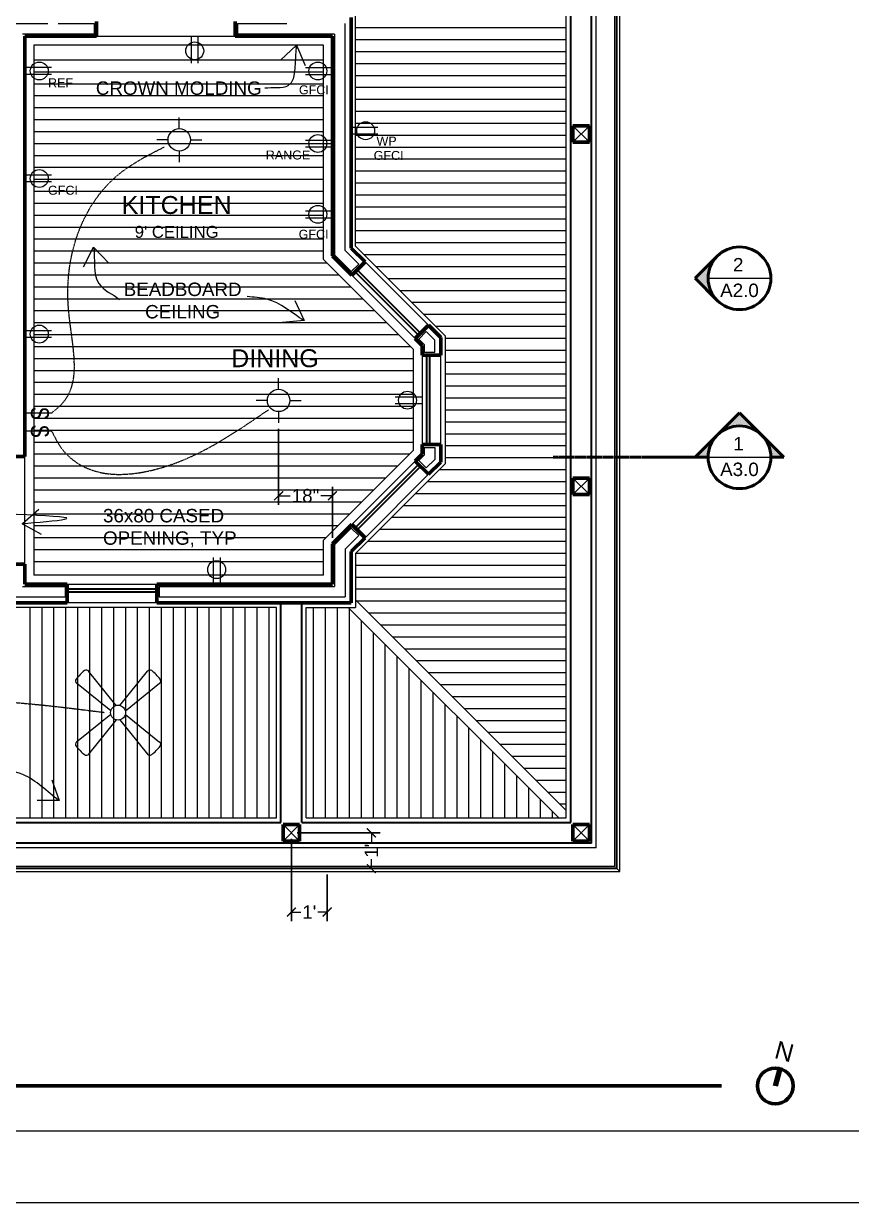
# Model space of a CAD drawing. Header units: inches. Extents: x -4969 to 16721, y 2489 to 24693.
# Drawn here: x 7104.4 to 7381.5, y 6902.5 to 7297.3 of the extents above; entities that cross this region are included whole.
import ezdxf

# ---------------------------------------------------------------- set-up
doc = ezdxf.new("R2010")
doc.units = ezdxf.units.IN
doc.header["$MEASUREMENT"] = 0
doc.linetypes.add('CENTER', pattern=[2, 1.25, -0.25, 0.25, -0.25])
doc.layers.get('0').update_dxf_attribs({"lineweight": 5})
doc.layers.add('0-NPLT', color=1, linetype='Continuous', plot=False)
for name, color, linetype, lineweight in [('1', 1, 'Continuous', 9), ('2', 6, 'Continuous', 20), ('3', 3, 'Continuous', 30), ('5', 4, 'Continuous', 50), ('A-DIMSx', 7, 'Continuous', 9), ('A-ELEC', 7, 'Continuous', 9), ('A-LINK', 7, 'Continuous', 40), ('A-TEXTx', 7, 'Continuous', 20)]:
    doc.layers.add(name, color=color, linetype=linetype, lineweight=lineweight)
doc.styles.get("Standard").update_dxf_attribs({"font": 'Arial.ttf'})
doc.dimstyles.get("Standard").update_dxf_attribs({"dimtxt": 3, "dimasz": 2, "dimexe": 0.03125, "dimexo": 0.0625, "dimgap": 0.03125, "dimtad": 0, "dimtoh": 1, "dimdec": 4, "dimlfac": 0.99985, "dimzin": 0, "dimdsep": 46, "dimlunit": 4, "dimtxsty": 'Standard', "dimblk": 'ARCHTICK', "dimblk1": 'ARCHTICK', "dimblk2": 'ARCHTICK', "dimcen": 0.09, "dimclrt": 256, "dimadec": 0, "dimazin": 0, "dimtfac": 1, "dimtdec": 4, "dimtofl": 0, "dimtmove": 0, "dimatfit": 3, "dimfxl": 1, "dimtolj": 1, "dimtzin": 0, "dimarcsym": 0})

# ---------------------------------------------------------------- blocks, each defined once
blk = doc.blocks.new('Elevation Callout - 1')
at = {"layer": 'A-LINK', "ltscale": 0.1}
blk.add_hatch(color=152, dxfattribs=at).paths.add_polyline_path([(2031.59, 7377.65), (2039.01, 7370.23), (2046.43, 7377.65, -0.198912), (2039.01, 7374.58, -0.198912)])
at = {"layer": 'A-LINK', "color": 152, "ltscale": 0.1}
for q in [(2031.59, 7377.65), (2046.43, 7377.65)]:
    blk.add_line((2039.01, 7370.23), q, dxfattribs=at)
blk.add_circle((2039.01, 7385.08), 10.5, dxfattribs=at)
blk = doc.blocks.new('Section Callout')
at = {"layer": 'A-LINK', "ltscale": 0.1}
h = blk.add_hatch(color=152, dxfattribs=at)
h.paths.add_polyline_path([(1891.06, 7392.5), (1883.64, 7385.08), (1891.06, 7377.65, -0.198912), (1887.98, 7385.08, -0.198912)])
h.paths.add_polyline_path([(1898.48, 7399.92), (1891.06, 7392.5, -0.198912), (1898.48, 7395.58)])
h.paths.add_polyline_path([(1891.06, 7377.65), (1898.48, 7370.23), (1898.48, 7374.58, -0.198912)])
at = {"layer": 'A-LINK', "color": 152, "ltscale": 0.1}
for p, q in [((1883.64, 7385.08), (1898.48, 7399.92)), ((1898.48, 7399.92), (1898.48, 7395.58)), ((1883.64, 7385.08), (1898.48, 7370.23)), ((1898.48, 7374.58), (1898.48, 7370.23)), ((1898.48, 7370.23), (1898.48, 7355.49))]:
    blk.add_line(p, q, dxfattribs=at)
blk.add_circle((1898.48, 7385.08), 10.5, dxfattribs=at)
blk = doc.blocks.new('_ArchTick')
at = {"color": 0, "linetype": 'ByBlock', "lineweight": 0, "const_width": 0.15}
blk.add_lwpolyline([(-0.5, -0.5), (0.5, 0.5)], dxfattribs=at)
blk = doc.blocks.new('*D197')
at = {"layer": 'A-DIMSx', "color": 0, "lineweight": -2, "ltscale": 0.1, "transparency": 16777216}
for p, q in [((7194, 7024.27), (7194, 6996.74)), ((7206, 7012.27), (7206, 6996.74))]:
    blk.add_line(p, q, dxfattribs=at)
at = {"layer": 'A-DIMSx', "color": 0, "lineweight": 5, "ltscale": 0.1, "transparency": 16777216}
for p, q in [((7194, 6999.74), (7197.14, 6999.74)), ((7206, 6999.74), (7202.86, 6999.74))]:
    blk.add_line(p, q, dxfattribs=at)
at = {"layer": 'Defpoints', "color": 0, "ltscale": 0.1, "transparency": 16777216}
for p in [(7194, 7026.27), (7206, 7014.27), (7206, 6999.74)]:
    blk.add_point(p, dxfattribs=at)
at = {"layer": 'A-DIMSx', "color": 0, "lineweight": 5, "ltscale": 0.1, "transparency": 16777216, "xscale": 3, "yscale": 3, "zscale": 3, "rotation": 180}
blk.add_blockref('_ArchTick', (7194, 6999.74), dxfattribs=at)
at = {"layer": 'A-DIMSx', "color": 0, "lineweight": 5, "ltscale": 0.1, "transparency": 16777216, "xscale": 3, "yscale": 3, "zscale": 3}
blk.add_blockref('_ArchTick', (7206, 6999.74), dxfattribs=at)
at = {"layer": 'A-DIMSx', "ltscale": 0.1, "transparency": 16777216, "insert": (7200, 6999.74), "char_height": 4.5, "attachment_point": 5}
blk.add_mtext("\\A1;1'", dxfattribs=at)
blk = doc.blocks.new('Ceiling Fan 1')
at = {"layer": 'A-ELEC', "ltscale": 0.25}
for p, q in [((7027.2, 6546.18), (7017.94, 6557.65)), ((7028.38, 6546.18), (7037.63, 6557.65)), ((7025.36, 6544.34), (7013.89, 6553.59)), ((7030.22, 6544.34), (7041.69, 6553.59)), ((7025.36, 6543.16), (7013.89, 6533.91)), ((7030.22, 6543.16), (7041.69, 6533.91)), ((7027.2, 6541.32), (7017.94, 6529.85)), ((7028.38, 6541.32), (7037.63, 6529.85))]:
    blk.add_line(p, q, dxfattribs=at)
at = {"layer": 'A-ELEC', "ltscale": 0.1}
blk.add_circle((7027.79, 6543.75), 2.5, dxfattribs=at)
at = {"layer": 'A-ELEC', "ltscale": 0.25}
for centre, radius, start, end in [((7027.79, 6543.75), 18, 128.6643, 141.3357), ((7017.17, 6557.03), 1, 38.8845, 128.6643), ((7038.41, 6557.03), 1, 51.3357, 141.1155), ((7027.79, 6543.75), 18, 38.6643, 51.3357), ((7014.51, 6554.37), 1, 141.3357, 231.1155), ((7041.06, 6554.37), 1, 308.8845, 38.6643), ((7014.51, 6533.13), 1, 128.8845, 218.6643), ((7041.06, 6533.13), 1, 321.3357, 51.1155), ((7027.79, 6543.75), 18, 218.6643, 231.3357), ((7017.17, 6530.48), 1, 231.3357, 321.1155), ((7038.41, 6530.48), 1, 218.8845, 308.6643), ((7027.79, 6543.75), 18, 308.6643, 321.3357)]:
    blk.add_arc(centre, radius, start, end, dxfattribs=at)
blk = doc.blocks.new('*D244')
at = {"layer": 'A-DIMSx', "color": 0, "lineweight": -2, "ltscale": 0.1, "transparency": 16777216}
for p, q in [((7196, 7026.27), (7223.78, 7026.27)), ((7208, 7014.27), (7223.78, 7014.27))]:
    blk.add_line(p, q, dxfattribs=at)
at = {"layer": 'A-DIMSx', "color": 0, "lineweight": 5, "ltscale": 0.1, "transparency": 16777216}
for p, q in [((7220.78, 7026.27), (7220.78, 7023.13)), ((7220.78, 7014.27), (7220.78, 7017.42))]:
    blk.add_line(p, q, dxfattribs=at)
at = {"layer": 'Defpoints', "color": 0, "ltscale": 0.1, "transparency": 16777216}
for p in [(7194, 7026.27), (7206, 7014.27), (7220.78, 7014.27)]:
    blk.add_point(p, dxfattribs=at)
at = {"layer": 'A-DIMSx', "color": 0, "lineweight": 5, "ltscale": 0.1, "transparency": 16777216, "xscale": 3, "yscale": 3, "zscale": 3}
for p, rotation in [((7220.78, 7026.27), 90), ((7220.78, 7014.27), 270)]:
    blk.add_blockref('_ArchTick', p, dxfattribs=dict(at, rotation=rotation))
at = {"layer": 'A-DIMSx', "ltscale": 0.1, "transparency": 16777216, "insert": (7220.78, 7020.27), "char_height": 4.5, "attachment_point": 5, "rotation": 90}
blk.add_mtext("\\A1;1'", dxfattribs=at)
blk = doc.blocks.new('BORDER 11X17')
at = {"layer": '0-NPLT', "lineweight": 9, "ltscale": 0.1}
blk.add_lwpolyline([(29864.74, -10461.77), (29048.74, -10461.77), (29048.74, -10989.77), (29864.74, -10989.77), (29864.74, -10461.77)], dxfattribs=at)
blk.add_lwpolyline([(29792.74, -10473.77), (29078.74, -10473.77), (29078.74, -10977.77), (29792.74, -10977.77)], close=True, dxfattribs=at)
blk = doc.blocks.new('*D841')
at = {"layer": 'A-DIMSx', "color": 0, "lineweight": -2, "ltscale": 0.1, "transparency": 16777216}
for p, q in [((7189.73, 7161.57), (7189.73, 7136.14)), ((7207.75, 7125.04), (7207.75, 7142.14))]:
    blk.add_line(p, q, dxfattribs=at)
at = {"layer": 'A-DIMSx', "color": 0, "lineweight": 5, "ltscale": 0.1, "transparency": 16777216}
for p, q in [((7189.73, 7139.14), (7193.62, 7139.14)), ((7207.75, 7139.14), (7203.86, 7139.14))]:
    blk.add_line(p, q, dxfattribs=at)
at = {"layer": 'Defpoints', "color": 0, "ltscale": 0.1, "transparency": 16777216}
for p in [(7189.73, 7163.57), (7189.73, 7139.14), (7207.75, 7123.04)]:
    blk.add_point(p, dxfattribs=at)
at = {"layer": 'A-DIMSx', "color": 0, "lineweight": 5, "ltscale": 0.1, "transparency": 16777216, "xscale": 3, "yscale": 3, "zscale": 3, "rotation": 180}
blk.add_blockref('_ArchTick', (7189.73, 7139.14), dxfattribs=at)
at = {"layer": 'A-DIMSx', "color": 0, "lineweight": 5, "ltscale": 0.1, "transparency": 16777216, "xscale": 3, "yscale": 3, "zscale": 3}
blk.add_blockref('_ArchTick', (7207.75, 7139.14), dxfattribs=at)
at = {"layer": 'A-DIMSx', "ltscale": 0.1, "transparency": 16777216, "insert": (7198.74, 7139.14), "char_height": 4.5, "attachment_point": 5}
blk.add_mtext('\\A1;18"', dxfattribs=at)

msp = doc.modelspace()

# ---------------------------------------------------------------- linework, layer by layer
at = {"layer": '1', "ltscale": 0.1}
for q in [(7302.2465993, 7387.5247155), (6834.7465993, 7015.0247155)]:
    msp.add_line((7302.2465993, 7015.0247155), q, dxfattribs=at)
at = {"layer": '1', "ltscale": 0.25}
for p, q in [((7303.9965993, 7013.2747155), (7303.9965993, 7389.2747155)), ((7215.4965993, 7104.2495892), (7285.9965993, 7033.7495892)), ((7213.0217255, 7101.7747155), (7283.5217255, 7031.2747155)), ((7196.7465993, 7029.0247155), (7191.2465993, 7023.5247155)), ((7191.2465993, 7029.0247155), (7196.7465993, 7023.5247155)), ((7293.7465993, 7029.0247155), (7288.2465993, 7023.5247155)), ((7288.2465993, 7029.0247155), (7293.7465993, 7023.5247155)), ((6832.9965993, 7013.2747155), (7303.9965993, 7013.2747155)), ((7302.9965993, 7014.2747155), (7303.9965993, 7013.2747155))]:
    msp.add_line(p, q, dxfattribs=at)
at = {"layer": '1'}
for p, q in [((7295.9965993, 7021.2747155), (7295.9965993, 7381.2747155)), ((7285.9965993, 7031.2747155), (7285.9965993, 7371.2747155)), ((7215.4965993, 7222.7244629), (7215.4965993, 7300.7747155)), ((7062.7465993, 7297.2747155), (7112.4965993, 7297.2747155)), ((7115.9965993, 7297.2747155), (7127.9965993, 7297.2747155)), ((7127.9965993, 7297.2747155), (7127.9965993, 7293.7747155)), ((7175.9965993, 7297.2747155), (7192.4965993, 7297.2747155)), ((7175.9965993, 7297.2747155), (7175.9965993, 7293.7747155)), ((7211.9965993, 7221.2747155), (7211.9965993, 7297.2747155)), ((7285.9965993, 7295.8213075), (7215.4965993, 7295.8213075)), ((7127.9965993, 7293.7747155), (7103.9965993, 7293.7747155)), ((7208.4965993, 7293.7747155), (7175.9965993, 7293.7747155)), ((7208.4965993, 7293.7747155), (7208.4965993, 7219.824968)), ((7285.9965993, 7291.8213075), (7215.4965993, 7291.8213075)), ((7285.9965993, 7287.8213075), (7215.4965993, 7287.8213075)), ((7204.7465993, 7285.0247155), (7107.7465993, 7285.0247155)), ((7285.9965993, 7283.8213075), (7215.4965993, 7283.8213075)), ((7204.7465993, 7281.0247155), (7107.7465993, 7281.0247155)), ((7285.9965993, 7279.8213075), (7215.4965993, 7279.8213075)), ((7204.7465993, 7277.0247155), (7107.7465993, 7277.0247155)), ((7285.9965993, 7275.8213075), (7215.4965993, 7275.8213075)), ((7204.7465993, 7273.0247155), (7107.7465993, 7273.0247155)), ((7285.9965993, 7271.8213075), (7215.4965993, 7271.8213075)), ((7204.7465993, 7269.0247155), (7107.7465993, 7269.0247155)), ((7285.9965993, 7267.8213075), (7215.4965993, 7267.8213075)), ((7204.7465993, 7265.0247155), (7107.7465993, 7265.0247155)), ((7204.7465993, 7261.0247155), (7107.7465993, 7261.0247155)), ((7285.9965993, 7263.8213075), (7215.4965993, 7263.8213075)), ((7204.7465993, 7257.0247155), (7107.7465993, 7257.0247155)), ((7285.9965993, 7259.8213075), (7215.4965993, 7259.8213075)), ((7204.7465993, 7253.0247155), (7107.7465993, 7253.0247155)), ((7285.9965993, 7255.8213075), (7215.4965993, 7255.8213075)), ((7204.7465993, 7249.0247155), (7107.7465993, 7249.0247155)), ((7285.9965993, 7251.8213075), (7215.4965993, 7251.8213075)), ((7204.7465993, 7245.0247155), (7107.7465993, 7245.0247155)), ((7285.9965993, 7247.8213075), (7215.4965993, 7247.8213075)), ((7204.7465993, 7241.0247155), (7107.7465993, 7241.0247155)), ((7285.9965993, 7243.8213075), (7215.4965993, 7243.8213075)), ((7204.7465993, 7237.0247155), (7107.7465993, 7237.0247155)), ((7285.9965993, 7239.8213075), (7215.4965993, 7239.8213075)), ((7204.7465993, 7233.0247155), (7107.7465993, 7233.0247155)), ((7285.9965993, 7235.8213075), (7215.4965993, 7235.8213075)), ((7204.7465993, 7229.0247155), (7107.7465993, 7229.0247155)), ((7285.9965993, 7231.8213075), (7215.4965993, 7231.8213075)), ((7204.7465993, 7225.0247155), (7107.7465993, 7225.0247155)), ((7285.9965993, 7227.8213075), (7215.4965993, 7227.8213075)), ((7204.7465993, 7221.0247155), (7107.7465993, 7221.0247155)), ((7216.5407551, 7216.7305596), (7211.9965993, 7221.2747155)), ((7285.9965993, 7223.8213075), (7215.4965993, 7223.8213075)), ((7245.4965993, 7192.7244629), (7215.4965993, 7222.7244629)), ((7205.9935509, 7217.0247155), (7107.7465993, 7217.0247155)), ((7214.0658814, 7214.2556859), (7208.4965993, 7219.824968)), ((7214.0658814, 7214.2556859), (7216.5407551, 7216.7305596)), ((7285.9965993, 7219.8213075), (7218.3997547, 7219.8213075)), ((7209.9935509, 7213.0247155), (7107.7465993, 7213.0247155)), ((7285.9965993, 7215.8213075), (7222.3997547, 7215.8213075)), ((7213.9935509, 7209.0247155), (7107.7465993, 7209.0247155)), ((7285.9965993, 7211.8213075), (7226.3997547, 7211.8213075)), ((7217.9935509, 7205.0247155), (7107.7465993, 7205.0247155)), ((7285.9965993, 7207.8213075), (7230.3997547, 7207.8213075)), ((7221.9935509, 7201.0247155), (7107.7465993, 7201.0247155)), ((7285.9965993, 7203.8213075), (7234.3997547, 7203.8213075)), ((7225.9935509, 7197.0247155), (7107.7465993, 7197.0247155)), ((7285.9965993, 7199.8213075), (7238.3997547, 7199.8213075)), ((7229.9935509, 7193.0247155), (7107.7465993, 7193.0247155)), ((7236.6932984, 7191.6282689), (7239.1681721, 7194.1031426)), ((7241.9965993, 7191.2747155), (7239.1681721, 7194.1031426)), ((7285.9965993, 7195.8213075), (7242.3997547, 7195.8213075)), ((7233.9935509, 7189.0247155), (7107.7465993, 7189.0247155)), ((7238.4965993, 7189.824968), (7236.6932984, 7191.6282689)), ((7238.4965993, 7189.824968), (7238.4965993, 7187.2747155)), ((7241.9965993, 7187.2747155), (7241.9965993, 7191.2747155)), ((7245.4965993, 7192.7244629), (7245.4965993, 7149.824968)), ((7285.9965993, 7191.8213075), (7245.4965993, 7191.8213075)), ((7234.7465993, 7185.0247155), (7107.7465993, 7185.0247155)), ((7238.4965993, 7187.2747155), (7241.9965993, 7187.2747155)), ((7285.9965993, 7187.8213075), (7245.4965993, 7187.8213075)), ((7234.7465993, 7181.0247155), (7107.7465993, 7181.0247155)), ((7285.9965993, 7183.8213075), (7245.4965993, 7183.8213075)), ((7234.7465993, 7177.0247155), (7107.7465993, 7177.0247155)), ((7285.9965993, 7179.8213075), (7245.4965993, 7179.8213075)), ((7285.9965993, 7179.8213075), (7245.4965993, 7179.8213075)), ((7285.9965993, 7175.8213075), (7245.4965993, 7175.8213075)), ((7234.7465993, 7173.0247155), (7107.7465993, 7173.0247155)), ((7285.9965993, 7171.8213075), (7245.4965993, 7171.8213075)), ((7285.9965993, 7171.8213075), (7245.4965993, 7171.8213075)), ((7234.7465993, 7169.0247155), (7107.7465993, 7169.0247155)), ((7285.9965993, 7167.8213075), (7245.4965993, 7167.8213075)), ((7234.7465992, 7165.0247155), (7107.7465993, 7165.0247155)), ((7285.9965993, 7163.8213075), (7245.4965993, 7163.8213075)), ((7234.7465992, 7161.0247155), (7107.7465993, 7161.0247155)), ((7285.9965993, 7159.8213075), (7245.4965993, 7159.8213075)), ((7234.7465992, 7157.0247155), (7107.7465993, 7157.0247155)), ((7238.4965993, 7155.2747155), (7238.4965993, 7152.7244629)), ((7238.4965993, 7155.2747155), (7241.9965993, 7155.2747155)), ((7241.9965993, 7155.2747155), (7241.9965993, 7151.2747155)), ((7285.9965993, 7155.8213075), (7245.4965993, 7155.8213075)), ((7233.4935509, 7153.0247155), (7107.7465993, 7153.0247155)), ((7245.4965993, 7149.824968), (7215.4965993, 7119.824968)), ((7238.4965993, 7152.7244629), (7236.6932984, 7150.9211621)), ((7236.6932984, 7150.9211621), (7239.1681721, 7148.4462883)), ((7241.9965993, 7151.2747155), (7239.1681721, 7148.4462883)), ((7285.9965993, 7151.8213075), (7245.4965993, 7151.8213075)), ((7285.9965993, 7151.8213075), (7245.4965993, 7151.8213075)), ((7229.4935509, 7149.0247155), (7107.7465993, 7149.0247155)), ((7285.9965993, 7147.8213075), (7243.4929388, 7147.8213075)), ((7225.4935509, 7145.0247155), (7107.7465993, 7145.0247155)), ((7285.9965993, 7143.8213075), (7239.4929388, 7143.8213075)), ((7221.4935509, 7141.0247155), (7107.7465993, 7141.0247155)), ((7285.9965993, 7139.8213075), (7235.4929388, 7139.8213075)), ((7217.4935509, 7137.0247155), (7107.7465993, 7137.0247155)), ((7285.9965993, 7135.8213075), (7231.4929388, 7135.8213075)), ((7213.4935509, 7133.0247155), (7107.7465993, 7133.0247155)), ((7285.9965993, 7131.8213075), (7227.4929388, 7131.8213075)), ((7209.4935509, 7129.0247155), (7107.7465993, 7129.0247155)), ((7214.0658814, 7128.2937451), (7208.4965993, 7122.7244629)), ((7216.5407551, 7125.8188713), (7211.9965993, 7121.2747155)), ((7214.0658814, 7128.2937451), (7216.5407551, 7125.8188713)), ((7285.9965993, 7127.8213075), (7223.4929388, 7127.8213075)), ((7205.4935509, 7125.0247155), (7107.7465993, 7125.0247155)), ((7208.4965993, 7122.7244629), (7208.4965993, 7108.7747155)), ((7285.9965993, 7123.8213075), (7219.4929388, 7123.8213075)), ((7204.7465993, 7121.0247155), (7107.7465993, 7121.0247155)), ((7211.9965993, 7121.2747155), (7211.9965993, 7105.2747155)), ((7215.4965993, 7119.824968), (7215.4965993, 7101.7747155)), ((7285.9965993, 7119.8213075), (7215.4965993, 7119.8213075)), ((7204.7465993, 7117.0247155), (7107.7465993, 7117.0247155)), ((7285.9965993, 7115.8213075), (7215.4965993, 7115.8213075)), ((7285.9965993, 7111.8213075), (7215.4965993, 7111.8213075)), ((7103.9965993, 7108.7747155), (7118.2465993, 7108.7747155)), ((7118.2465993, 7108.7747155), (7118.2465993, 7105.2747155)), ((7149.7465993, 7108.7747155), (7208.4965993, 7108.7747155)), ((7149.7465993, 7108.7747155), (7149.7465993, 7105.2747155)), ((7285.9965993, 7107.8213075), (7215.4965993, 7107.8213075)), ((7038.7465993, 7105.2747155), (7118.2465993, 7105.2747155)), ((7149.7465993, 7105.2747155), (7211.9965993, 7105.2747155)), ((7285.9965993, 7103.8213075), (7215.4965993, 7103.8213075)), ((7188.9965993, 7101.7747155), (6850.9965993, 7101.7747155)), ((7106.5431913, 7031.2747155), (7106.5431913, 7101.7747155)), ((7110.5431913, 7031.2747155), (7110.5431913, 7101.7747155)), ((7114.5431913, 7031.2747155), (7114.5431913, 7101.7747155)), ((7118.5431913, 7031.2747155), (7118.5431913, 7101.7747155)), ((7122.5431913, 7031.2747155), (7122.5431913, 7101.7747155)), ((7126.5431913, 7031.2747155), (7126.5431913, 7101.7747155)), ((7130.5431913, 7031.2747155), (7130.5431913, 7101.7747155)), ((7134.5431913, 7031.2747155), (7134.5431913, 7101.7747155)), ((7138.5431913, 7031.2747155), (7138.5431913, 7101.7747155)), ((7142.5431913, 7031.2747155), (7142.5431913, 7101.7747155)), ((7146.5431913, 7031.2747155), (7146.5431913, 7101.7747155)), ((7150.5431913, 7031.2747155), (7150.5431913, 7101.7747155)), ((7154.5431913, 7031.2747155), (7154.5431913, 7101.7747155)), ((7158.5431913, 7031.2747155), (7158.5431913, 7101.7747155)), ((7162.5431913, 7031.2747155), (7162.5431913, 7101.7747155)), ((7166.5431913, 7031.2747155), (7166.5431913, 7101.7747155)), ((7170.5431913, 7031.2747155), (7170.5431913, 7101.7747155)), ((7174.5431913, 7031.2747155), (7174.5431913, 7101.7747155)), ((7178.5431913, 7031.2747155), (7178.5431913, 7101.7747155)), ((7182.5431913, 7031.2747155), (7182.5431913, 7101.7747155)), ((7186.5431913, 7031.2747155), (7186.5431913, 7101.7747155)), ((7188.9965993, 7031.2747155), (7188.9965993, 7101.7747155)), ((7198.9965993, 7031.2747155), (7198.9965993, 7101.7747155)), ((7198.9965993, 7101.7747155), (7215.4965993, 7101.7747155)), ((7201.4500072, 7031.2747155), (7201.4500072, 7101.7747155)), ((7205.4500072, 7031.2747155), (7205.4500072, 7101.7747155)), ((7209.4500072, 7031.2747155), (7209.4500072, 7101.7747155)), ((7213.4500072, 7031.2747155), (7213.4500072, 7101.7747155)), ((7285.9965993, 7099.8213075), (7219.924881, 7099.8213075)), ((7217.4500072, 7031.2747155), (7217.4500072, 7097.3464338)), ((7285.9965993, 7095.8213075), (7223.924881, 7095.8213075)), ((7221.4500072, 7031.2747155), (7221.4500072, 7093.3464338)), ((7285.9965993, 7091.8213075), (7227.924881, 7091.8213075)), ((7225.4500072, 7031.2747155), (7225.4500072, 7089.3464338)), ((7285.9965993, 7087.8213075), (7231.924881, 7087.8213075)), ((7229.4500072, 7031.2747155), (7229.4500072, 7085.3464338)), ((7285.9965993, 7083.8213075), (7235.924881, 7083.8213075)), ((7233.4500072, 7031.2747155), (7233.4500072, 7081.3464338)), ((7285.9965993, 7079.8213075), (7239.924881, 7079.8213075)), ((7237.4500072, 7031.2747155), (7237.4500072, 7077.3464338)), ((7285.9965993, 7075.8213075), (7243.924881, 7075.8213075)), ((7241.4500072, 7031.2747155), (7241.4500072, 7073.3464338)), ((7285.9965993, 7071.8213075), (7247.924881, 7071.8213075)), ((7245.4500072, 7031.2747155), (7245.4500072, 7069.3464338)), ((7285.9965993, 7067.8213075), (7251.924881, 7067.8213075)), ((7249.4500072, 7031.2747155), (7249.4500072, 7065.3464338)), ((7285.9965993, 7063.8213075), (7255.924881, 7063.8213075)), ((7253.4500072, 7031.2747155), (7253.4500072, 7061.3464338)), ((7285.9965993, 7059.8213075), (7259.924881, 7059.8213075)), ((7257.4500072, 7031.2747155), (7257.4500072, 7057.3464338)), ((7285.9965993, 7055.8213075), (7263.924881, 7055.8213075)), ((7261.4500072, 7031.2747155), (7261.4500072, 7053.3464338)), ((7285.9965993, 7051.8213075), (7267.924881, 7051.8213075)), ((7265.4500072, 7031.2747155), (7265.4500072, 7049.3464338)), ((7285.9965993, 7047.8213075), (7271.924881, 7047.8213075)), ((7269.4500072, 7031.2747155), (7269.4500072, 7045.3464338)), ((7285.9965993, 7043.8213075), (7275.924881, 7043.8213075)), ((7273.4500072, 7031.2747155), (7273.4500072, 7041.3464338)), ((7285.9965993, 7039.8213075), (7279.924881, 7039.8213075)), ((7277.4500072, 7031.2747155), (7277.4500072, 7037.3464338)), ((7285.9965993, 7035.8213075), (7283.924881, 7035.8213075)), ((6850.9965993, 7031.2747155), (7188.9965993, 7031.2747155)), ((7198.9965993, 7031.2747155), (7285.9965993, 7031.2747155)), ((7281.4500072, 7031.2747155), (7281.4500072, 7033.3464338)), ((7295.9965993, 7021.2747155), (6840.9965993, 7021.2747155))]:
    msp.add_line(p, q, dxfattribs=at)
at = {"layer": '2'}
for p, q in [((7128.7465993, 7293.0247155), (7175.2465993, 7293.0247155)), ((7204.7465993, 7290.0247155), (7107.7465993, 7290.0247155)), ((7107.7465993, 7290.0247155), (7107.7465993, 7112.5247155)), ((7204.7465993, 7218.2716671), (7204.7465993, 7290.0247155)), ((7204.7465993, 7218.2716671), (7234.7465993, 7188.2716671)), ((7218.6620755, 7217.4376664), (7239.8752789, 7196.2244629)), ((7214.2426581, 7213.018249), (7235.4558615, 7191.8050456)), ((7234.7465993, 7188.2716671), (7234.7465992, 7154.2777638)), ((7237.7465993, 7186.2747155), (7237.7465992, 7156.2747155)), ((7243.9965993, 7156.2747155), (7243.9965993, 7186.2747155)), ((7204.7465993, 7124.2777638), (7234.7465992, 7154.2777638)), ((7104.7465993, 7116.2747155), (7104.7465993, 7152.2747155)), ((7214.2426581, 7129.5311819), (7235.4558615, 7150.7443854)), ((7218.6620755, 7125.1117646), (7239.8752789, 7146.324968)), ((7204.7465993, 7112.5247155), (7204.7465993, 7124.2777638)), ((7204.7465993, 7112.5247155), (7107.7465993, 7112.5247155)), ((7118.9965993, 7109.5247155), (7148.9965993, 7109.5247155)), ((7148.9965993, 7103.2747155), (7118.9965993, 7103.2747155))]:
    msp.add_line(p, q, dxfattribs=at)
at = {"layer": '2', "ltscale": 0.25}
for p, q in [((7288.2465993, 7263.0247164), (7293.7465993, 7257.5247164)), ((7293.7465993, 7263.0247164), (7288.2465993, 7257.5247164)), ((7288.2465993, 7145.0247155), (7293.7465993, 7139.5247155)), ((7293.7465993, 7145.0247155), (7288.2465993, 7139.5247155))]:
    msp.add_line(p, q, dxfattribs=at)
at = {"layer": '2', "color": 152, "ltscale": 0.1}
for p, q in [((7333.4965992, 7211.9696035), (7354.4965993, 7211.9696035)), ((7333.4965992, 7152.0247155), (7354.4965993, 7152.0247155))]:
    msp.add_line(p, q, dxfattribs=at)
at = {"layer": '3', "ltscale": 0.1}
for p, q in [((7302.9965993, 7014.2747155), (7302.9965993, 7388.2747155)), ((7294.4965993, 7022.7747155), (7294.4965993, 7379.7747155)), ((7287.4965993, 7029.7747155), (7287.4965993, 7372.7747155)), ((7190.4965993, 7029.7747155), (7190.4965993, 7103.2747155)), ((7197.4965993, 7029.7747155), (7197.4965993, 7103.2747155)), ((6849.4965993, 7029.7747155), (7190.4965993, 7029.7747155)), ((7197.4965993, 7029.7747155), (7287.4965993, 7029.7747155)), ((7294.4965993, 7022.7747155), (6842.4965993, 7022.7747155)), ((7302.9965993, 7014.2747155), (6833.9965993, 7014.2747155))]:
    msp.add_line(p, q, dxfattribs=at)
at = {"layer": '3'}
for p, q in [((7236.5348433, 7192.8840273), (7215.3216399, 7214.0972308)), ((7237.2419501, 7193.5911341), (7216.0287467, 7214.8043375)), ((7239.2725099, 7186.2747155), (7239.2725099, 7156.2747155)), ((7240.2725099, 7186.2747155), (7240.2725099, 7156.2747155)), ((7236.5348433, 7149.6654036), (7215.3216399, 7128.4522002)), ((7237.2419501, 7148.9582968), (7216.0287467, 7127.7450934)), ((7118.9965993, 7107.9988048), (7148.9965993, 7107.9988048)), ((7118.9965993, 7106.9988048), (7148.9965993, 7106.9988048))]:
    msp.add_line(p, q, dxfattribs=at)
at = {"layer": '5'}
for p, q in [((7128.7465993, 7298.0247155), (7128.7465993, 7293.0247155)), ((7175.2465993, 7298.0247155), (7175.2465993, 7293.0247155)), ((7213.9965993, 7222.1031426), (7213.9965993, 7299.2747155)), ((7104.7465993, 7293.0247155), (7104.7465993, 7152.2747155)), ((7104.7465993, 7293.0247155), (7128.7465993, 7293.0247155)), ((7207.7465993, 7293.0247155), (7175.2465993, 7293.0247155)), ((7207.7465993, 7219.5143078), (7207.7465993, 7293.0247155)), ((7288.2465993, 7263.0247164), (7288.2465993, 7257.5247164)), ((7293.7465993, 7263.0247164), (7288.2465993, 7263.0247164)), ((7293.7465993, 7263.0247164), (7293.7465993, 7257.5247164)), ((7288.2465993, 7257.5247164), (7293.7465993, 7257.5247164)), ((7218.6620755, 7217.4376664), (7213.9965993, 7222.1031426)), ((7207.7465993, 7219.5143078), (7214.2426581, 7213.018249)), ((7214.2426581, 7213.018249), (7218.6620755, 7217.4376664)), ((7235.4558615, 7191.8050456), (7239.8752789, 7196.2244629)), ((7243.9965993, 7192.1031426), (7239.8752789, 7196.2244629)), ((7237.7465993, 7189.5143078), (7235.4558615, 7191.8050456)), ((7237.7465993, 7186.2747155), (7237.7465993, 7189.5143078)), ((7243.9965993, 7186.2747155), (7243.9965993, 7192.1031426)), ((7243.9965993, 7186.2747155), (7243.9965993, 7192.1031426)), ((7237.7465993, 7186.2747155), (7243.9965993, 7186.2747155)), ((7237.7465993, 7153.0351231), (7237.7465993, 7156.2747155)), ((7237.7465993, 7156.2747155), (7243.9965993, 7156.2747155)), ((7243.9965993, 7156.2747155), (7243.9965993, 7150.4462883)), ((7104.7465993, 7152.2747155), (7099.7465993, 7152.2747155)), ((7237.7465993, 7153.0351231), (7235.4558615, 7150.7443854)), ((7235.4558615, 7150.7443854), (7239.8752789, 7146.324968)), ((7243.9965993, 7150.4462883), (7239.8752789, 7146.324968)), ((7288.2465993, 7145.0247155), (7288.2465993, 7139.5247155)), ((7293.7465993, 7145.0247155), (7288.2465993, 7145.0247155)), ((7293.7465993, 7145.0247155), (7293.7465993, 7139.5247155)), ((7288.2465993, 7139.5247155), (7293.7465993, 7139.5247155)), ((7207.7465993, 7123.0351231), (7214.2426581, 7129.5311819)), ((7214.2426581, 7129.5311819), (7218.6620755, 7125.1117646)), ((7207.7465993, 7109.5247155), (7207.7465993, 7123.0351231)), ((7218.6620755, 7125.1117646), (7213.9965993, 7120.4462883)), ((7213.9965993, 7120.4462883), (7213.9965993, 7103.2747155)), ((7099.7465993, 7116.2747155), (7104.7465993, 7116.2747155)), ((7104.7465993, 7116.2747155), (7104.7465993, 7109.5247155)), ((7118.9965993, 7109.5247155), (7104.7465993, 7109.5247155)), ((7118.9965993, 7109.5247155), (7118.9965993, 7103.2747155)), ((7207.7465993, 7109.5247155), (7148.9965993, 7109.5247155)), ((7148.9965993, 7109.5247155), (7148.9965993, 7103.2747155)), ((7037.9965993, 7103.2747155), (7118.9965993, 7103.2747155)), ((7148.9965993, 7103.2747155), (7213.9965993, 7103.2747155)), ((7191.2465993, 7029.0247155), (7191.2465993, 7023.5247155)), ((7196.7465993, 7029.0247155), (7191.2465993, 7029.0247155)), ((7196.7465993, 7029.0247155), (7196.7465993, 7023.5247155)), ((7288.2465993, 7029.0247155), (7288.2465993, 7023.5247155)), ((7293.7465993, 7029.0247155), (7288.2465993, 7029.0247155)), ((7293.7465993, 7029.0247155), (7293.7465993, 7023.5247155)), ((7191.2465993, 7023.5247155), (7196.7465993, 7023.5247155)), ((7288.2465993, 7023.5247155), (7293.7465993, 7023.5247155))]:
    msp.add_line(p, q, dxfattribs=at)
at = {"layer": '5', "ltscale": 0.1}
for p, q in [((7355.7551178, 6941.5759949), (7357.3080321, 6947.3715498)), ((7355.9965993, 6941.5112901), (7357.5495135, 6947.3068451)), ((7356.2380807, 6941.4465853), (7357.790995, 6947.2421403)), ((6697.4652443, 6941.5112901), (7337.9965993, 6941.5112901))]:
    msp.add_line(p, q, dxfattribs=at)
msp.add_circle((7355.9965993, 6941.5112901), 6, dxfattribs=at)
at = {"layer": 'A-ELEC', "ltscale": 0.1}
for p, q in [((7160.536174, 7284.0247155), (7160.536174, 7293.0247155)), ((7162.786174, 7284.0247155), (7162.786174, 7293.0247155)), ((7113.7465993, 7282.5247155), (7104.7465993, 7282.5247155)), ((7113.7465993, 7280.2747155), (7104.7465993, 7280.2747155)), ((7198.7465993, 7282.5247155), (7207.7465993, 7282.5247155)), ((7198.7465993, 7280.2747155), (7207.7465993, 7280.2747155)), ((7156.4926034, 7262.095573), (7156.4926034, 7265.845573)), ((7222.9965993, 7262.5134954), (7213.9965993, 7262.5134954)), ((7222.9965993, 7260.2634954), (7213.9965993, 7260.2634954)), ((7152.7426034, 7258.345573), (7148.9926034, 7258.345573)), ((7160.2426034, 7258.345573), (7163.9926034, 7258.345573)), ((7198.7465993, 7258.2552035), (7207.7465993, 7258.2552035)), ((7198.7465993, 7257.1372683), (7207.7465993, 7257.1372683)), ((7198.7465993, 7256.0052035), (7207.7465993, 7256.0052035)), ((7156.4926034, 7254.595573), (7156.4926034, 7250.845573)), ((7113.7465993, 7246.5247155), (7104.7465993, 7246.5247155)), ((7113.7465993, 7244.2747155), (7104.7465993, 7244.2747155)), ((7198.7465993, 7234.5247155), (7207.7465993, 7234.5247155)), ((7198.7465993, 7232.2747155), (7207.7465993, 7232.2747155)), ((7113.7465993, 7194.4093103), (7104.7465993, 7194.4093103)), ((7113.7465993, 7192.1593103), (7104.7465993, 7192.1593103)), ((7189.7342139, 7174.8206554), (7189.7342139, 7178.5706554)), ((7185.9842139, 7171.0706554), (7182.2342139, 7171.0706554)), ((7193.4842139, 7171.0706554), (7197.2342139, 7171.0706554)), ((7228.7465993, 7172.2747155), (7237.7465993, 7172.2747155)), ((7228.7465993, 7170.0247155), (7237.7465993, 7170.0247155)), ((7104.7465993, 7166.8762704), (7113.7465993, 7166.8762704)), ((7189.7342139, 7167.3206554), (7189.7342139, 7163.5706554)), ((7104.7465993, 7160.8762704), (7113.7465993, 7160.8762704)), ((7167.8715993, 7118.5247155), (7167.8715993, 7109.5247155)), ((7170.1215993, 7118.5247155), (7170.1215993, 7109.5247155))]:
    msp.add_line(p, q, dxfattribs=at)
for centre, radius in [((7161.661174, 7288.1497155), 3), ((7109.6215993, 7281.3997155), 3), ((7202.8715993, 7281.3997155), 3), ((7218.8715993, 7261.3884954), 3), ((7156.4926034, 7258.345573), 3.75), ((7202.8715993, 7257.1302035), 3), ((7109.6215993, 7245.3997155), 3), ((7202.8715993, 7233.3997155), 3), ((7109.6215993, 7193.2843103), 3), ((7189.7342139, 7171.0706554), 3.75), ((7232.8715993, 7171.1497155), 3), ((7168.9965993, 7114.3997155), 3)]:
    msp.add_circle(centre, radius, dxfattribs=at)
at = {"layer": 'A-ELEC', "linetype": 'CENTER', "ltscale": 0.1}
for points, knots in [([(7113.7465993, 7166.8762704), (7115.0789225, 7167.9622556), (7125.1214223, 7176.1479617), (7113.802912, 7209.1665335), (7126.7849438, 7243.4653213), (7146.2331701, 7253.3043058), (7151.3917395, 7255.9140597)], [0, 0, 0, 0, 5.029593682, 37.9109922045, 85.3078792992, 102.4181662817, 102.4181662817, 102.4181662817, 102.4181662817]), ([(7113.7465993, 7160.8762704), (7114.7856122, 7158.7695481), (7117.4742798, 7153.3179552), (7128.3573722, 7145.4722933), (7155.4460426, 7146.7514055), (7173.654107, 7159.2505111), (7186.3389962, 7167.9581786)], [0, 0, 0, 0, 7.0000404116, 18.114096697, 37.875977208, 83.2624183692, 83.2624183692, 83.2624183692, 83.2624183692]), ([(6904.3997797, 7062.3666812), (6904.6605829, 7060.67182), (6911.1317794, 7018.6179729), (7032.3832575, 7079.1762747), (7099.8143712, 7070.6095469), (7131.5028322, 7066.5837137)], [0, 0, 0, 0, 5.0402485176, 125.0614711868, 231.4690138842, 231.4690138842, 231.4690138842, 231.4690138842])]:
    msp.add_open_spline(points, degree=3, knots=knots, dxfattribs=at)
at = {"layer": 'A-LINK', "color": 152, "linetype": 'CENTER', "ltscale": 0.15}
msp.add_line((7281.6170349, 7152.0247155), (7331.2686772, 7152.0247155), dxfattribs=at)

# ---------------------------------------------------------------- block references
at = {"ltscale": 0.1, "xscale": 2, "yscale": 2, "zscale": 2}
msp.add_blockref('BORDER 11X17', (-51485.4783869, 28882.0450796), dxfattribs=at)
at = {"color": 152, "ltscale": 0.1, "xscale": -1, "rotation": 270}
msp.add_blockref('Elevation Callout - 1', (-41.0789844, 5172.9595724), dxfattribs=at)
at = {"color": 152, "ltscale": 0.1, "rotation": 270.0000000000001}
msp.add_blockref('Section Callout', (-41.0789844, 9050.5096664), dxfattribs=at)
at = {"layer": 'A-ELEC', "ltscale": 0.25}
msp.add_blockref('Ceiling Fan 1', (108.2093363, 522.7730178), dxfattribs=at)

# ---------------------------------------------------------------- texts
at = {"ltscale": 0.1, "insert": (7359.0295058, 6953.0506184), "char_height": 6, "width": 11.15057809, "attachment_point": 5, "rotation": 345}
msp.add_mtext('{N}', dxfattribs=at)
at = {"layer": 'A-ELEC', "ltscale": 0.5, "insert": (7112.541911, 7278.9562409), "char_height": 6, "width": 9.411323329, "attachment_point": 1}
msp.add_mtext('{\\H0.5x;REF}', dxfattribs=at)
at = {"layer": 'A-ELEC', "ltscale": 0.5, "char_height": 6, "attachment_point": 1}
for s, insert in [('{\\H0.5x;GFCI}', (7196.529345, 7276.5841427)), ('{\\H0.5x;RANGE}', (7185.4369575, 7254.7672412)), ('{\\H0.5x;GFCI}', (7112.541911, 7242.9562409)), ('{\\H0.5x;GFCI}', (7196.4466536, 7228.2304983))]:
    msp.add_mtext(s, dxfattribs=dict(at, insert=insert))
at = {"layer": 'A-ELEC', "ltscale": 0.5, "char_height": 6, "attachment_point": 1, "rotation": 270}
for insert in [(7112.829508, 7169.0008813), (7112.829508, 7163.0008813)]:
    msp.add_mtext('{\\fArial|b0|i0|c0|p0;\\W0.8;S}', dxfattribs=dict(at, insert=insert))
at = {"layer": 'A-LINK', "color": 152, "ltscale": 0.1, "attachment_point": 5}
for s, insert, char_height, width in [('2', (7343.5764703, 7216.5129545), 4.5, 9.771161836), ('{\\H0.75x;A2.0}', (7344.000857, 7207.9096393), 6, 9.85131083), ('{1}', (7343.6864562, 7156.5680665), 4.5, 9.771161836), ('{\\H0.75x;A3.0}', (7343.9923415, 7147.9647513), 6, 9.85131083)]:
    msp.add_mtext(s, dxfattribs=dict(at, insert=insert, char_height=char_height, width=width))
at = {"layer": 'A-TEXTx', "ltscale": 0.25, "char_height": 4.5}
for s, insert, attachment_point in [('{CROWN MOLDING}', (7184.0754623, 7275.623651), 6), ('36x80 CASED\\POPENING, TYP', (7130.9621907, 7128.3161089), 4)]:
    msp.add_mtext(s, dxfattribs=dict(at, insert=insert, attachment_point=attachment_point))
at = {"layer": 'A-TEXTx', "ltscale": 0.5, "char_height": 6}
for s, insert, attachment_point in [('{\\H0.5x;WP}', (7222.5041582, 7259.4056346), 1), ('{\\H0.5x;GFCI}', (7231.5658312, 7251.5792948), 9)]:
    msp.add_mtext(s, dxfattribs=dict(at, insert=insert, attachment_point=attachment_point))
at = {"layer": 'A-TEXTx', "ltscale": 0.5, "char_height": 6, "width": 104.530359291, "attachment_point": 2}
for s, insert in [("{KITCHEN\\P\\H0.666667x;9' CEILING}", (7155.6149613, 7239.520357)), ('{DINING}', (7188.5072173, 7188.2057898))]:
    msp.add_mtext(s, dxfattribs=dict(at, insert=insert))
at = {"layer": 'A-TEXTx', "ltscale": 0.25, "insert": (7157.6166413, 7204.4983025), "char_height": 4.5, "width": 46.664464296, "attachment_point": 5}
msp.add_mtext('{BEADBOARD CEILING}', dxfattribs=at)

# ---------------------------------------------------------------- dimensions: what is measured, and where the dimension line sits
at = {"layer": 'A-DIMSx', "ltscale": 0.1}
dim = msp.add_linear_dim(base=(7189.7342139, 7139.1407925), p1=(7207.7465993, 7123.0351231), p2=(7189.7342139, 7163.5706554), text='18"', dimstyle='Standard', override={"dimtxt": 4.5, "dimasz": 3, "dimexe": 3, "dimexo": 2, "dimgap": 1, "dimlfac": -47.9928, "dimlwd": 5}, dxfattribs=at)
dim.commit()
dim.dimension.update_dxf_attribs({"geometry": '*D841', "text_midpoint": (7198.7404066, 7139.1407925)})
dim = msp.add_linear_dim(base=(7220.7810793, 7014.2747155), p1=(7193.9965993, 7026.2747155), p2=(7205.9965993, 7014.2747155), angle=90, dimstyle='Standard', override={"dimtxt": 4.5, "dimasz": 3, "dimexe": 3, "dimexo": 2, "dimgap": 1, "dimlfac": -47.9928, "dimlwd": 5}, dxfattribs=at)
dim.commit()
dim.dimension.update_dxf_attribs({"geometry": '*D244', "text_midpoint": (7220.7810793, 7020.2747155)})
dim = msp.add_linear_dim(base=(7205.9965993, 6999.739987), p1=(7193.9965993, 7026.2747155), p2=(7205.9965993, 7014.2747155), dimstyle='Standard', override={"dimtxt": 4.5, "dimasz": 3, "dimexe": 3, "dimexo": 2, "dimgap": 1, "dimlfac": -47.9928, "dimlwd": 5}, dxfattribs=at)
dim.commit()
dim.dimension.update_dxf_attribs({"geometry": '*D197', "text_midpoint": (7199.9965993, 6999.739987)})

# ---------------------------------------------------------------- leaders
at = {"layer": 'A-TEXTx', "path_type": 1, "annotation_type": 0, "has_hookline": 1}
for points, hookline_direction, text_width in [([(7195.7465993, 7290.0247155), (7192.8678356, 7276.4683987), (7185.0754623, 7275.623651)], 1, 54.8226467), ([(7127.8063697, 7222.3772192), (7129.590523, 7210.1982893), (7136.4645325, 7204.8981068)], 0, 38.6797408), ([(7198.2842531, 7197.8229897), (7185.8264159, 7205.0247155), (7179.2015355, 7205.8390062)], 1, 38.6797408), ([(7103.9100391, 7129.7616654), (7118.0720755, 7131.2634307), (7078.3339146, 7133.8850852)], 0, 44.1343793)]:
    msp.add_leader(points, dimstyle='Standard', override={"dimasz": 6, "dimgap": 1, "dimldrblk": 'Open90', "dimlwd": -1}, dxfattribs=dict(at, hookline_direction=hookline_direction, text_width=text_width))
at = {"layer": 'A-TEXTx', "path_type": 1}
msp.add_leader([(7116.2423762, 7037.10312), (7104.1516478, 7045.7747494), (7093.8148622, 7048.2287471)], dimstyle='Standard', override={"dimasz": 6, "dimgap": 1, "dimldrblk": 'Open90', "dimlwd": -1}, dxfattribs=at)

doc.saveas('drawing.dxf')
